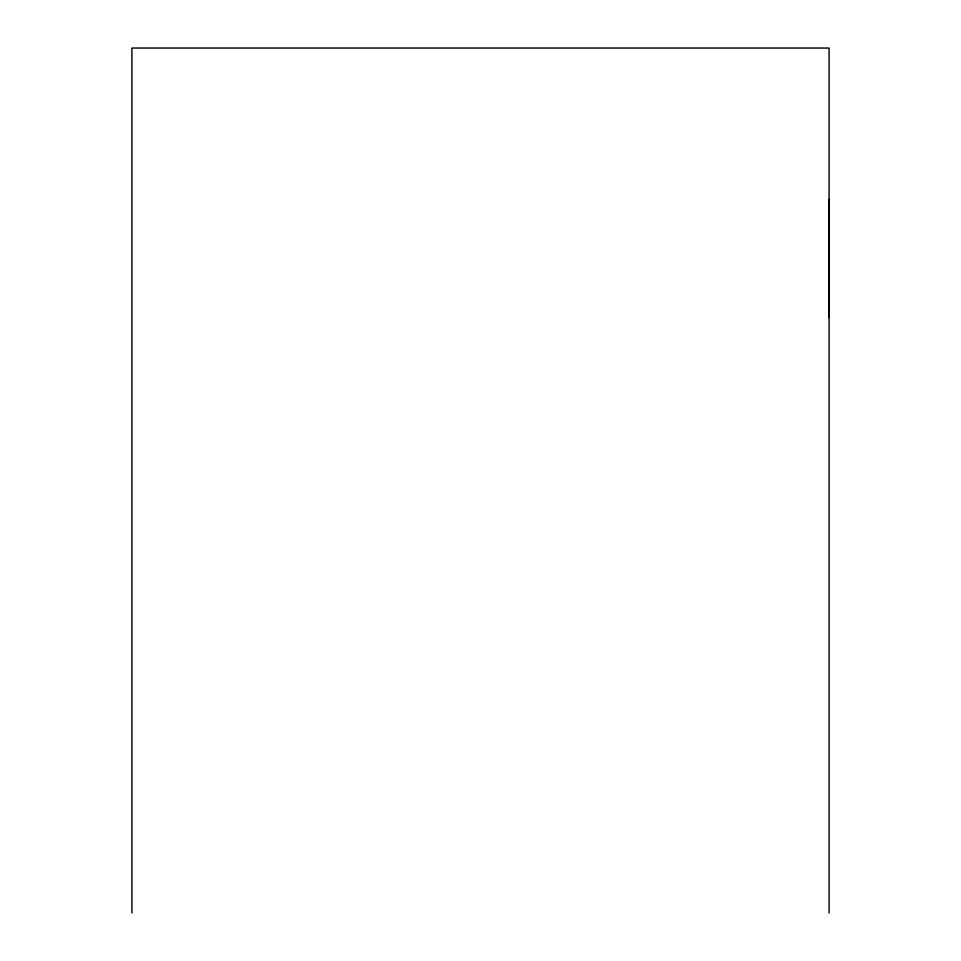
<?xml version="1.0" encoding="UTF-8"?>
<svg xmlns="http://www.w3.org/2000/svg" width="961" height="961" viewBox="0 0 961 961"><rect width="100%" height="100%" fill="white"/><g stroke="black" fill="none" stroke-linecap="round" stroke-linejoin="round"><path stroke-width="1.44" d="M829.091 317.13L829.091 199.395M829.091 912.95L829.091 48.05L131.909 48.05L131.909 912.95"/></g></svg>
